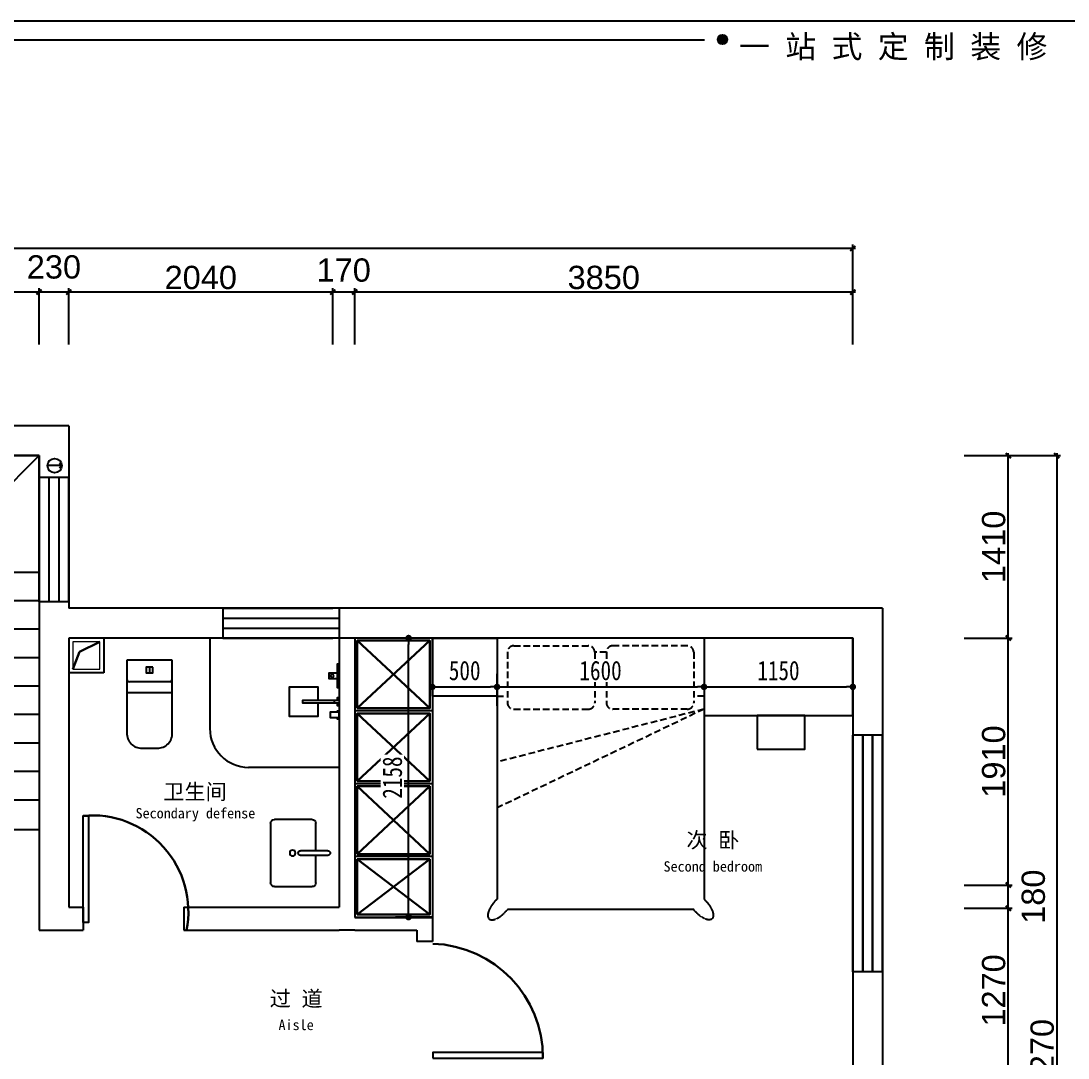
# Model space of a CAD drawing. Header units: millimetres. Extents: x 2919 to 27402, y 1359 to 40342.
# Drawn here: x 15131 to 23224, y 32323 to 40342 of the extents above; entities that cross this region are included whole.
import ezdxf

# ---------------------------------------------------------------- set-up
doc = ezdxf.new("R2010")
doc.units = ezdxf.units.MM
doc.linetypes.add('DASH', pattern=[0.35, 0.25, -0.1])
doc.linetypes.add('DASHED', pattern=[0.75, 0.5, -0.25])
for name, color, linetype in [('1', 1, 'Continuous'), ('Chen_活动家具', 51, 'Continuous'), ('DIM', 1, 'Continuous'), ('FF-FURN', 51, 'Continuous'), ('JIA', 3, 'Continuous'), ('W-文字', 30, 'Continuous')]:
    doc.layers.add(name, color=color, linetype=linetype)
doc.layers.add('jia -', color=147, linetype='Continuous', lineweight=5)
doc.layers.add('填充', color=250, linetype='Continuous', lineweight=30)
doc.styles.get("Standard").update_dxf_attribs({"font": 'arial.ttf'})
doc.styles.add('家具内标注', font='simhei.ttf', dxfattribs={"height": 140})
doc.styles.add('黑体', font='simhei.ttf', dxfattribs={"width": 0.8})
doc.dimstyles.new('小汪专用平面标注', dxfattribs={"dimtxt": 150, "dimasz": 50, "dimexe": 100, "dimexo": 0, "dimgap": 50, "dimtad": 1, "dimdec": 0, "dimtxsty": '黑体', "dimblk": 'DOT', "dimcen": 50, "dimdle": 100, "dimclrd": 44, "dimclre": 44, "dimclrt": 51, "dimadec": 0, "dimazin": 0, "dimtfac": 1, "dimtdec": 0, "dimtmove": 1, "dimatfit": 3, "dimldrblk": 'DOT', "dimfxl": 0, "dimlwd": -1, "dimarcsym": 0})
doc.dimstyles.new('爱', dxfattribs={"dimtxt": 180, "dimasz": 40, "dimexe": 30, "dimexo": 30, "dimgap": 20, "dimtad": 1, "dimdec": 0, "dimdsep": 46, "dimtxsty": 'Standard', "dimblk": 'ARCHTICK', "dimcen": 2.5, "dimdle": 20, "dimclrd": 3, "dimclre": 3, "dimclrt": 3, "dimadec": 0, "dimazin": 0, "dimtfac": 1, "dimtdec": 0, "dimtmove": 2, "dimatfit": 3, "dimldrblk": 'OPEN90', "dimfxl": 0, "dimarcsym": 0})

# ---------------------------------------------------------------- blocks, each defined once
blk = doc.blocks.new('4a78gf4t8h7y4u874i78478o478op[pp[[p[[')
at = {"layer": 'DIM'}
h = blk.add_hatch(color=152, dxfattribs=at)
edge = h.paths.add_edge_path()
edge.add_arc((302.51, -2.46), 0.608, 0, 360)
at = {"layer": 'DIM', "color": 152, "linetype": 'ByBlock'}
for p, q in [((0, 0), (420, 0)), ((17.39, -2.51), (300.11, -2.51))]:
    blk.add_line(p, q, dxfattribs=at)
at = {"layer": 'DIM', "color": 152}
blk.add_circle((302.51, -2.46), 0.608, dxfattribs=at)
at = {"layer": 'DIM', "color": 152, "lineweight": -3, "style": '黑体'}
blk.add_text('一 站 式 定 制 装 修', height=3, dxfattribs=at).set_placement((304.71, -4.9))
blk = doc.blocks.new('sghsh')
at = {"layer": 'W-文字', "color": 30, "attachment_point": 5, "style": '家具内标注'}
for s, insert, char_height in [('\\A1;卫生间', (99639, -1701.6), 120), ('\\A1;Secondary defense', (99642.1, -1872.8), 80), ('\\A1;次 卧', (103641.7, -2075.4), 120), ('\\A1;Living room', (93780.6, -2096.7), 80), ('\\A1;客 厅', (93780.9, -2294.9), 120), ('\\A1;Second bedroom', (103641.4, -2273.6), 80), ('\\A1;{\\H0.85714x;过 道} ', (100421.1, -3300.6), 140), ('\\A1;Aisle', (100420.7, -3498.8), 80), ('\\A1;杂物间', (97715, -4528.4), 120), ('\\A1;儿童房', (100587.3, -4528.4), 120), ('\\A1;厨房', (93587.8, -6238.6), 120), ('\\A1;Kitchen', (93587.4, -6425.4), 80)]:
    blk.add_mtext(s, dxfattribs=dict(at, insert=insert, char_height=char_height))
blk = doc.blocks.new('B GKJGD')
at = {"color": 255}
for p, q in [((1346702.8, -160396.9), (1346782.8, -160396.9)), ((1344792.8, -160836.9), (1344792.8, -160756.9))]:
    blk.add_line(p, q, dxfattribs=at)
at = {"layer": 'FF-FURN'}
for p, q in [((1347287.3, -159269.9), (1347287.3, -161294.2)), ((1346782.8, -159736.9), (1347682.8, -159736.9)), ((1346782.8, -160396.9), (1346782.8, -159736.9)), ((1346782.8, -159956.9), (1347682.8, -159956.9)), ((1346782.8, -160176.9), (1347682.8, -160176.9)), ((1346702.8, -160756.9), (1346702.8, -160396.9)), ((1346742.8, -160396.9), (1346742.8, -160793.6)), ((1346782.8, -160396.9), (1347682.8, -160396.9)), ((1346782.8, -160836.9), (1346782.8, -160396.9)), ((1346782.8, -160616.9), (1347682.8, -160616.9)), ((1346702.8, -160756.9), (1344792.8, -160756.9)), ((1346742.8, -160793.6), (1344792.8, -160793.6)), ((1346782.8, -160836.9), (1344792.8, -160836.9)), ((1344792.8, -160836.9), (1344792.8, -161736.9)), ((1345022.8, -160836.9), (1345022.8, -161736.9)), ((1345242.8, -160836.9), (1345242.8, -161736.9)), ((1345462.8, -160836.9), (1345462.8, -161736.9)), ((1345682.8, -160836.9), (1345682.8, -161736.9)), ((1345902.8, -160836.9), (1345902.8, -161736.9)), ((1346122.8, -160836.9), (1346122.8, -161736.9)), ((1346342.8, -160836.9), (1346342.8, -161736.9)), ((1346562.8, -160836.9), (1346562.8, -161736.9)), ((1346782.8, -160836.9), (1346782.8, -161736.9)), ((1346782.8, -160836.9), (1347682.8, -160836.9)), ((1346782.8, -160836.9), (1347682.8, -161736.9)), ((1347682.8, -160836.9), (1347682.8, -161736.9)), ((1345807.3, -161294.2), (1345884.4, -161165.9)), ((1347287.3, -161294.2), (1345807.3, -161294.2)), ((1345807.3, -161294.2), (1345884.4, -161422.4)), ((1346782.8, -161736.9), (1347682.8, -161736.9))]:
    blk.add_line(p, q, dxfattribs=at)
for p in [(1346782.8, -160396.9), (1346782.8, -160616.9)]:
    blk.add_point(p, dxfattribs=at)
at = {"layer": 'W-文字', "color": 30, "insert": (1347278.4, -159092.7), "char_height": 120, "attachment_point": 5, "rotation": 270, "style": '家具内标注'}
blk.add_mtext('\\A1;上', dxfattribs=at)
blk = doc.blocks.new('YLD.Studio-01-78')
at = {"layer": 'Chen_活动家具'}
blk.add_line((37.9, -12.3), (37.9, 12.3), dxfattribs=at)
for points in [[(13.4, 82.5), (13.4, 70.5), (0, 70.5), (0, 134.4), (13.4, 134.4), (13.4, 122.4)], [(163.9, 12.3), (163.9, 115), (383.9, 115), (383.9, -115), (163.9, -115), (163.9, -12.3)], [(13.4, -12.3), (13.4, -32), (0, -32), (0, 32), (13.4, 32), (13.4, 12.3)]]:
    blk.add_lwpolyline(points, dxfattribs=at)
for points in [[(0, 82.5), (68.8, 82.5), (68.8, 122.4), (0, 122.4)], [(0, 12.3), (281.8, 12.3), (281.8, -12.3), (0, -12.3)], [(0, -107.3), (13.6, -107.3), (13.6, -291.4), (0, -291.4)], [(13.6, -177.1), (77.3, -177.1), (77.3, -221.6), (13.6, -221.6)]]:
    blk.add_lwpolyline(points, close=True, dxfattribs=at)
blk.add_circle((54.6, -199.4), 12.1, dxfattribs=at)
blk = doc.blocks.new('fwer0w3w.w.')
at = {"color": 51, "linetype": 'ByBlock'}
for p, q in [((7147898.4, 1410043.7), (7148188.4, 1410043.7)), ((7147868.4, 1409553.7), (7147868.4, 1410013.7)), ((7148218.4, 1410013.7), (7148218.4, 1409801.7)), ((7148311.4, 1409801.7, 0), (7148100.3, 1409801.7, 0)), ((7148311.4, 1409765.7, 0), (7148100.3, 1409765.7, 0)), ((7148218.4, 1409765.7), (7148218.4, 1409553.7)), ((7148188.4, 1409523.7), (7147898.4, 1409523.7))]:
    blk.add_line(p, q, dxfattribs=at)
at = {"color": 55, "linetype": 'ByBlock'}
blk.add_circle((7148038.4, 1409783.7, 0), 22.5, dxfattribs=at)
at = {"color": 51, "linetype": 'ByBlock'}
for centre, radius, start, end in [((7147898.4, 1410013.7), 30, 90, 180), ((7148188.4, 1410013.7), 30, 0, 90), ((7148100.3, 1409783.7, 0), 18, 90, 270), ((7148311.4, 1409783.7, 0), 18, 270, 90), ((7147898.4, 1409553.7), 30, 180, 270), ((7148188.4, 1409553.7), 30, 270, 0)]:
    blk.add_arc(centre, radius, start, end, dxfattribs=at)
blk = doc.blocks.new('YLD.Studio-03-125')
at = {"layer": 'Chen_活动家具'}
for p, q in [((-175, 0), (-175, -561.7)), ((175, 0), (-175, 0)), ((175, -561.7), (175, 0)), ((155.6, -168), (-155.6, -168)), ((-175, -250.6), (175, -250.6)), ((-58.8, -680), (58.8, -680))]:
    blk.add_line(p, q, dxfattribs=at)
at = {"layer": 'Chen_活动家具', "color": 251}
blk.add_line((0, -55.1), (0, -97.9), dxfattribs=at)
blk.add_lwpolyline([(25.8, -55.1), (-25.8, -55.1), (-25.8, -97.9), (25.8, -97.9)], close=True, dxfattribs=at)
at = {"layer": 'Chen_活动家具'}
for centre, radius, start, end in [((-153.8, -146.8), 21.3, 186.3206, 265.14455), ((153.8, -146.8), 21.3, 274.85545, 353.6794), ((-63.6, -568.5), 111.6, 176.50554, 272.47832), ((63.6, -568.5), 111.6, 267.52168, 3.49446)]:
    blk.add_arc(centre, radius, start, end, dxfattribs=at)
blk = doc.blocks.new('DGHDFHJ')
at = {"color": 51, "linetype": 'ByBlock'}
for p, q in [((1447104.4, -58650.9), (1445504.4, -58650.9)), ((1445504.4, -58650.9), (1445504.4, -60670)), ((1447104.4, -58650.9), (1447104.4, -60670)), ((1447024.5, -60750.9), (1445584.2, -60750.9))]:
    blk.add_line(p, q, dxfattribs=at)
at = {"color": 55, "linetype": 'DASHED', "ltscale": 100}
for p, q in [((1445634.4, -58710.9), (1446209.4, -58710.9)), ((1446974.4, -58710.9), (1446399.4, -58710.9)), ((1445584.4, -58760.9), (1445584.4, -59150.9)), ((1446259.4, -58760.9), (1446259.4, -59150.9)), ((1446349.4, -58760.9), (1446259.4, -58760.9)), ((1446349.4, -58760.9), (1446349.4, -59150.9)), ((1447024.4, -58760.9), (1447024.4, -59150.9)), ((1445504.4, -59100.9), (1445584.4, -59100.9)), ((1447104.4, -59100.9), (1447024.4, -59100.9)), ((1447104.4, -59200.9), (1445504.4, -59609.4)), ((1447104.4, -59200.9), (1445504.4, -59964.5)), ((1445634.4, -59200.9), (1446209.4, -59200.9)), ((1446974.4, -59200.9), (1446399.4, -59200.9))]:
    blk.add_line(p, q, dxfattribs=at)
for centre, start, end in [((1445634.4, -58760.9), 90, 180), ((1446209.4, -58760.9), 0, 90), ((1446399.4, -58760.9), 90, 180), ((1446974.4, -58760.9), 0, 90), ((1445634.4, -59150.9), 180, 270), ((1446209.4, -59150.9), 270, 0), ((1446399.4, -59150.9), 180, 270), ((1446974.4, -59150.9), 270, 0)]:
    blk.add_arc(centre, 50, start, end, dxfattribs=at)
at = {"color": 51, "linetype": 'ByBlock'}
blk.add_ellipse((1445529.7, -60726.3), major_axis=(-86.6, -96.3), ratio=0.444659, start_param=4.518793, end_param=7.994685, dxfattribs=at)
at = {"color": 51, "linetype": 'ByBlock', "extrusion": (0, 0, -1)}
blk.add_ellipse((1447079, -60726.3), major_axis=(86.6, -96.3), ratio=0.444659, start_param=4.518793, end_param=7.994685, dxfattribs=at)
blk = doc.blocks.new('sghdj')
at = {"color": 255}
for p in [(102283.3, -1080.8), (102283.3, -1644.1), (102283.3, -2207.5)]:
    blk.add_point(p, dxfattribs=at)
at = {"layer": 'Chen_活动家具'}
for points in [[(99583.3, -2717.4), (99583.3, -1891.8), (99625.3, -1891.8), (99625.3, -2717.4)], [(102287.4, -3765.2), (103137.4, -3765.2), (103137.4, -3723.2), (102287.4, -3723.2)]]:
    blk.add_lwpolyline(points, close=True, dxfattribs=at)
at = {"layer": 'FF-FURN'}
for p, q in [((100563.3, -517.4), (100563.3, -1217.4)), ((102283.3, -517.4), (102283.3, -2675.8)), ((102283.3, -1080.8), (101683.3, -1080.8)), ((101563.3, -1517.4), (100863.3, -1517.4)), ((102283.3, -1644.1), (101683.3, -1644.1)), ((102283.3, -2207.5), (101683.3, -2207.5)), ((101683.3, -2675.8), (102283.3, -2675.8))]:
    blk.add_line(p, q, dxfattribs=at)
for points in [[(102283.3, -517.4), (102783.3, -517.4), (102783.3, -967.4), (102283.3, -967.4)], [(104383.3, -1117.4), (105533.3, -1117.4), (105533.3, -517.4), (104383.3, -517.4)], [(104795.2, -1377), (105162.1, -1377), (105162.1, -1117.4), (104795.2, -1117.4)]]:
    blk.add_lwpolyline(points, close=True, dxfattribs=at)
blk.add_arc((100863.3, -1217.4), 300, 180, 270, dxfattribs=at)
at = {"layer": '填充', "ltscale": 100}
for p, q in [((102263.3, -537.4), (101703.3, -1060.8)), ((101703.3, -537.4), (102263.3, -1060.8)), ((102263.3, -1100.8), (101703.3, -1624.1)), ((101703.3, -1100.8), (102263.3, -1624.1)), ((102263.3, -1664.1), (101703.3, -2187.5)), ((101703.3, -1664.1), (102263.3, -2187.5)), ((102263.3, -2227.5), (101703.3, -2655.8)), ((101703.3, -2227.5), (102263.3, -2655.8))]:
    blk.add_line(p, q, dxfattribs=at)
for points in [[(101703.3, -1060.8), (102263.3, -1060.8), (102263.3, -537.4), (101703.3, -537.4)], [(101703.3, -1624.1), (102263.3, -1624.1), (102263.3, -1100.8), (101703.3, -1100.8)], [(101703.3, -2187.5), (102263.3, -2187.5), (102263.3, -1664.1), (101703.3, -1664.1)], [(101703.3, -2655.8), (102263.3, -2655.8), (102263.3, -2227.5), (101703.3, -2227.5)]]:
    blk.add_lwpolyline(points, close=True, dxfattribs=at)
for centre, radius, start, end in [((99653.9, -2632.1), 743.7, 348.7358, 95.4469), ((102258.3, -3759.7), 879.1, 359.64461, 88.10606)]:
    blk.add_arc(centre, radius, start, end, dxfattribs=at)
at = {"color": 1, "rotation": 90}
blk.add_blockref('B GKJGD', (-62493.5, -1346790.2), dxfattribs=at)
at = {"color": 1, "linetype": 'DASH'}
blk.add_blockref('DGHDFHJ', (-1342721, 58133.5), dxfattribs=at)
at = {"color": 160, "xscale": -1, "rotation": 180}
blk.add_blockref('fwer0w3w.w.', (-7046835.1, 1407603.9, 0), dxfattribs=at)
at = {"layer": 'Chen_活动家具'}
blk.add_blockref('YLD.Studio-03-125', (100097.5, -688.3), dxfattribs=at)
at = {"layer": 'Chen_活动家具', "color": 31, "rotation": 180}
blk.add_blockref('YLD.Studio-01-78', (101563.3, -1009.4), dxfattribs=at)
blk = doc.blocks.new('_ArchTick')
at = {"color": 0, "linetype": 'ByBlock', "const_width": 0.4}
blk.add_lwpolyline([(-0.5, -0.5), (0.5, 0.5)], dxfattribs=at)
blk = doc.blocks.new('*D85')
at = {"color": 3, "lineweight": -2, "ltscale": 100, "transparency": 16777216}
for p, q in [((106393.3, -19302.6), (106764.6, -19302.6)), ((106734.6, -20592.6), (106734.6, -19282.6)), ((106393.3, -20572.6), (106764.6, -20572.6))]:
    blk.add_line(p, q, dxfattribs=at)
at = {"layer": 'Defpoints', "color": 0, "ltscale": 100, "transparency": 16777216}
for p in [(106363.3, -19302.6), (106734.6, -19302.6), (106363.3, -20572.6)]:
    blk.add_point(p, dxfattribs=at)
at = {"color": 3, "lineweight": -2, "ltscale": 100, "transparency": 16777216, "xscale": 40, "yscale": 40, "zscale": 40}
for p, rotation in [((106734.6, -19302.6), 90), ((106734.6, -20572.6), 270)]:
    blk.add_blockref('_ArchTick', p, dxfattribs=dict(at, rotation=rotation))
at = {"color": 3, "ltscale": 100, "transparency": 16777216, "insert": (106622.7, -19937.6), "char_height": 180, "attachment_point": 5, "rotation": 90}
blk.add_mtext('1270', dxfattribs=at)
blk = doc.blocks.new('_Open90')
at = {"color": 0, "linetype": 'ByBlock', "lineweight": -2}
for p, q in [((0, 0), (-1, 0)), ((-0.5, 0.5), (0, 0)), ((0, 0), (-0.5, -0.5))]:
    blk.add_line(p, q, dxfattribs=at)
blk = doc.blocks.new('*D86')
at = {"color": 3, "lineweight": -2, "ltscale": 100, "transparency": 16777216}
for p, q in [((106393.3, -19122.6), (106764.6, -19122.6)), ((106734.6, -19322.6), (106734.6, -19102.6)), ((106393.3, -19302.6), (106764.6, -19302.6))]:
    blk.add_line(p, q, dxfattribs=at)
at = {"layer": 'Defpoints', "color": 0, "ltscale": 100, "transparency": 16777216}
for p in [(106363.3, -19122.6), (106734.6, -19122.6), (106363.3, -19302.6)]:
    blk.add_point(p, dxfattribs=at)
at = {"color": 3, "lineweight": -2, "ltscale": 100, "transparency": 16777216, "xscale": 40, "yscale": 40, "zscale": 40}
for p, rotation in [((106734.6, -19122.6), 90), ((106734.6, -19302.6), 270)]:
    blk.add_blockref('_ArchTick', p, dxfattribs=dict(at, rotation=rotation))
at = {"color": 3, "ltscale": 100, "transparency": 16777216, "insert": (106929.1, -19212.6), "char_height": 180, "attachment_point": 5, "rotation": 90}
blk.add_mtext('180', dxfattribs=at)
blk = doc.blocks.new('*D87')
at = {"color": 3, "lineweight": -2, "ltscale": 100, "transparency": 16777216}
for p, q in [((106393.3, -17212.6), (106764.6, -17212.6)), ((106734.6, -19142.6), (106734.6, -17192.6)), ((106393.3, -19122.6), (106764.6, -19122.6))]:
    blk.add_line(p, q, dxfattribs=at)
at = {"layer": 'Defpoints', "color": 0, "ltscale": 100, "transparency": 16777216}
for p in [(106363.3, -17212.6), (106734.6, -17212.6), (106363.3, -19122.6)]:
    blk.add_point(p, dxfattribs=at)
at = {"color": 3, "lineweight": -2, "ltscale": 100, "transparency": 16777216, "xscale": 40, "yscale": 40, "zscale": 40}
for p, rotation in [((106734.6, -17212.6), 90), ((106734.6, -19122.6), 270)]:
    blk.add_blockref('_ArchTick', p, dxfattribs=dict(at, rotation=rotation))
at = {"color": 3, "ltscale": 100, "transparency": 16777216, "insert": (106622.7, -18167.6), "char_height": 180, "attachment_point": 5, "rotation": 90}
blk.add_mtext('1910', dxfattribs=at)
blk = doc.blocks.new('*D88')
at = {"color": 3, "lineweight": -2, "ltscale": 100, "transparency": 16777216}
for p, q in [((106393.3, -15802.6), (106764.6, -15802.6)), ((106734.6, -17232.6), (106734.6, -15782.6)), ((106393.3, -17212.6), (106764.6, -17212.6))]:
    blk.add_line(p, q, dxfattribs=at)
at = {"layer": 'Defpoints', "color": 0, "ltscale": 100, "transparency": 16777216}
for p in [(106363.3, -15802.6), (106734.6, -15802.6), (106363.3, -17212.6)]:
    blk.add_point(p, dxfattribs=at)
at = {"color": 3, "lineweight": -2, "ltscale": 100, "transparency": 16777216, "xscale": 40, "yscale": 40, "zscale": 40}
for p, rotation in [((106734.6, -15802.6), 90), ((106734.6, -17212.6), 270)]:
    blk.add_blockref('_ArchTick', p, dxfattribs=dict(at, rotation=rotation))
at = {"color": 3, "ltscale": 100, "transparency": 16777216, "insert": (106622.7, -16507.6), "char_height": 180, "attachment_point": 5, "rotation": 90}
blk.add_mtext('1410', dxfattribs=at)
blk = doc.blocks.new('*D89')
at = {"color": 3, "lineweight": -2, "ltscale": 100, "transparency": 16777216}
for p, q in [((106393.3, -15802.6), (107139.6, -15802.6)), ((107109.6, -15782.6), (107109.6, -25092.6)), ((106393.3, -25072.6), (107139.6, -25072.6))]:
    blk.add_line(p, q, dxfattribs=at)
at = {"layer": 'Defpoints', "color": 0, "ltscale": 100, "transparency": 16777216}
for p in [(106363.3, -15802.6), (106363.3, -25072.6), (107109.6, -25072.6)]:
    blk.add_point(p, dxfattribs=at)
at = {"color": 3, "lineweight": -2, "ltscale": 100, "transparency": 16777216, "xscale": 40, "yscale": 40, "zscale": 40}
for p, rotation in [((107109.6, -15802.6), 90), ((107109.6, -25072.6), 270)]:
    blk.add_blockref('_ArchTick', p, dxfattribs=dict(at, rotation=rotation))
at = {"color": 3, "ltscale": 100, "transparency": 16777216, "insert": (106997.7, -20437.6), "char_height": 180, "attachment_point": 5, "rotation": 90}
blk.add_mtext('9270', dxfattribs=at)
blk = doc.blocks.new('*D90')
at = {"color": 3, "lineweight": -2, "ltscale": 100, "transparency": 16777216}
for p, q in [((105553.3, -14537.8), (101663.3, -14537.8)), ((101683.3, -14942.6), (101683.3, -14507.8)), ((105533.3, -14942.6), (105533.3, -14507.8))]:
    blk.add_line(p, q, dxfattribs=at)
at = {"layer": 'Defpoints', "color": 0, "ltscale": 100, "transparency": 16777216}
for p in [(101683.3, -14537.8), (101683.3, -14972.6), (105533.3, -14972.6)]:
    blk.add_point(p, dxfattribs=at)
at = {"color": 3, "lineweight": -2, "ltscale": 100, "transparency": 16777216, "xscale": 40, "yscale": 40, "zscale": 40, "rotation": 180}
blk.add_blockref('_ArchTick', (101683.3, -14537.8), dxfattribs=at)
at = {"color": 3, "lineweight": -2, "ltscale": 100, "transparency": 16777216, "xscale": 40, "yscale": 40, "zscale": 40}
blk.add_blockref('_ArchTick', (105533.3, -14537.8), dxfattribs=at)
at = {"color": 3, "ltscale": 100, "transparency": 16777216, "insert": (103608.3, -14425.8), "char_height": 180, "attachment_point": 5}
blk.add_mtext('3850', dxfattribs=at)
blk = doc.blocks.new('*D91')
at = {"color": 3, "lineweight": -2, "ltscale": 100, "transparency": 16777216}
for p, q in [((101703.3, -14537.8), (101493.3, -14537.8)), ((101513.3, -14942.6), (101513.3, -14507.8)), ((101683.3, -14942.6), (101683.3, -14507.8))]:
    blk.add_line(p, q, dxfattribs=at)
at = {"layer": 'Defpoints', "color": 0, "ltscale": 100, "transparency": 16777216}
for p in [(101513.3, -14537.8), (101513.3, -14972.6), (101683.3, -14972.6)]:
    blk.add_point(p, dxfattribs=at)
at = {"color": 3, "lineweight": -2, "ltscale": 100, "transparency": 16777216, "xscale": 40, "yscale": 40, "zscale": 40, "rotation": 180}
blk.add_blockref('_ArchTick', (101513.3, -14537.8), dxfattribs=at)
at = {"color": 3, "lineweight": -2, "ltscale": 100, "transparency": 16777216, "xscale": 40, "yscale": 40, "zscale": 40}
blk.add_blockref('_ArchTick', (101683.3, -14537.8), dxfattribs=at)
at = {"color": 3, "ltscale": 100, "transparency": 16777216, "insert": (101598.3, -14368.7), "char_height": 180, "attachment_point": 5}
blk.add_mtext('170', dxfattribs=at)
blk = doc.blocks.new('*D92')
at = {"color": 3, "lineweight": -2, "ltscale": 100, "transparency": 16777216}
for p, q in [((101533.3, -14537.8), (99453.3, -14537.8)), ((99473.3, -14942.6), (99473.3, -14507.8)), ((101513.3, -14942.6), (101513.3, -14507.8))]:
    blk.add_line(p, q, dxfattribs=at)
at = {"layer": 'Defpoints', "color": 0, "ltscale": 100, "transparency": 16777216}
for p in [(99473.3, -14537.8), (99473.3, -14972.6), (101513.3, -14972.6)]:
    blk.add_point(p, dxfattribs=at)
at = {"color": 3, "lineweight": -2, "ltscale": 100, "transparency": 16777216, "xscale": 40, "yscale": 40, "zscale": 40, "rotation": 180}
blk.add_blockref('_ArchTick', (99473.3, -14537.8), dxfattribs=at)
at = {"color": 3, "lineweight": -2, "ltscale": 100, "transparency": 16777216, "xscale": 40, "yscale": 40, "zscale": 40}
blk.add_blockref('_ArchTick', (101513.3, -14537.8), dxfattribs=at)
at = {"color": 3, "ltscale": 100, "transparency": 16777216, "insert": (100493.3, -14425.9), "char_height": 180, "attachment_point": 5}
blk.add_mtext('2040', dxfattribs=at)
blk = doc.blocks.new('*D93')
at = {"color": 3, "lineweight": -2, "ltscale": 100, "transparency": 16777216}
for p, q in [((99493.3, -14537.8), (99223.3, -14537.8)), ((99243.3, -14942.6), (99243.3, -14507.8)), ((99473.3, -14942.6), (99473.3, -14507.8))]:
    blk.add_line(p, q, dxfattribs=at)
at = {"layer": 'Defpoints', "color": 0, "ltscale": 100, "transparency": 16777216}
for p in [(99243.3, -14537.8), (99243.3, -14972.6), (99473.3, -14972.6)]:
    blk.add_point(p, dxfattribs=at)
at = {"color": 3, "lineweight": -2, "ltscale": 100, "transparency": 16777216, "xscale": 40, "yscale": 40, "zscale": 40, "rotation": 180}
blk.add_blockref('_ArchTick', (99243.3, -14537.8), dxfattribs=at)
at = {"color": 3, "lineweight": -2, "ltscale": 100, "transparency": 16777216, "xscale": 40, "yscale": 40, "zscale": 40}
blk.add_blockref('_ArchTick', (99473.3, -14537.8), dxfattribs=at)
at = {"color": 3, "ltscale": 100, "transparency": 16777216, "insert": (99358.3, -14344.5), "char_height": 180, "attachment_point": 5}
blk.add_mtext('230', dxfattribs=at)
blk = doc.blocks.new('*D94')
at = {"color": 3, "lineweight": -2, "ltscale": 100, "transparency": 16777216}
for p, q in [((99263.3, -14537.8), (91263.3, -14537.8)), ((91283.3, -14942.6), (91283.3, -14507.8)), ((99243.3, -14942.6), (99243.3, -14507.8))]:
    blk.add_line(p, q, dxfattribs=at)
at = {"layer": 'Defpoints', "color": 0, "ltscale": 100, "transparency": 16777216}
for p in [(91283.3, -14537.8), (91283.3, -14972.6), (99243.3, -14972.6)]:
    blk.add_point(p, dxfattribs=at)
at = {"color": 3, "lineweight": -2, "ltscale": 100, "transparency": 16777216, "xscale": 40, "yscale": 40, "zscale": 40, "rotation": 180}
blk.add_blockref('_ArchTick', (91283.3, -14537.8), dxfattribs=at)
at = {"color": 3, "lineweight": -2, "ltscale": 100, "transparency": 16777216, "xscale": 40, "yscale": 40, "zscale": 40}
blk.add_blockref('_ArchTick', (99243.3, -14537.8), dxfattribs=at)
at = {"color": 3, "ltscale": 100, "transparency": 16777216, "insert": (95263.3, -14425.9), "char_height": 180, "attachment_point": 5}
blk.add_mtext('7960', dxfattribs=at)
blk = doc.blocks.new('*D95')
at = {"color": 3, "lineweight": -2, "ltscale": 100, "transparency": 16777216}
for p, q in [((105553.3, -14199.6), (91263.3, -14199.6)), ((91283.3, -14942.6), (91283.3, -14169.6)), ((105533.3, -14942.6), (105533.3, -14169.6))]:
    blk.add_line(p, q, dxfattribs=at)
at = {"layer": 'Defpoints', "color": 0, "ltscale": 100, "transparency": 16777216}
for p in [(91283.3, -14199.6), (91283.3, -14972.6), (105533.3, -14972.6)]:
    blk.add_point(p, dxfattribs=at)
at = {"color": 3, "lineweight": -2, "ltscale": 100, "transparency": 16777216, "xscale": 40, "yscale": 40, "zscale": 40, "rotation": 180}
blk.add_blockref('_ArchTick', (91283.3, -14199.6), dxfattribs=at)
at = {"color": 3, "lineweight": -2, "ltscale": 100, "transparency": 16777216, "xscale": 40, "yscale": 40, "zscale": 40}
blk.add_blockref('_ArchTick', (105533.3, -14199.6), dxfattribs=at)
at = {"color": 3, "ltscale": 100, "transparency": 16777216, "insert": (98408.3, -14087.7), "char_height": 180, "attachment_point": 5}
blk.add_mtext('14250', dxfattribs=at)
blk = doc.blocks.new('_Dot')
at = {"color": 0, "linetype": 'ByBlock', "lineweight": -2}
blk.add_line((-0.5, 0), (-1, 0), dxfattribs=at)
at = {"color": 0, "linetype": 'ByBlock', "const_width": 0.5}
blk.add_lwpolyline([(-0.25, 0, 1), (0.25, 0, 1)], format="xyb", close=True, dxfattribs=at)
blk = doc.blocks.new('*D123')
at = {"color": 44, "lineweight": -2, "transparency": 16777216}
for p, q in [((18310.8, 35570.4), (18027.1, 35570.4)), ((18310.8, 33411.9), (18027.1, 33411.9))]:
    blk.add_line(p, q, dxfattribs=at)
at = {"color": 44, "transparency": 16777216}
blk.add_line((18127.1, 33461.9), (18127.1, 35520.4), dxfattribs=at)
at = {"layer": 'Defpoints', "color": 0, "transparency": 16777216}
for p in [(18127.1, 35570.4), (18310.8, 35570.4), (18310.8, 33411.9)]:
    blk.add_point(p, dxfattribs=at)
at = {"color": 44, "transparency": 16777216, "xscale": 50, "yscale": 50, "zscale": 50}
for p, rotation in [((18127.1, 35570.4), 90), ((18127.1, 33411.9), 270)]:
    blk.add_blockref('_Dot', p, dxfattribs=dict(at, rotation=rotation))
at = {"color": 51, "transparency": 16777216, "insert": (18002.1, 34491.2), "char_height": 150, "attachment_point": 5, "rotation": 90, "style": '黑体', "bg_fill": 3, "box_fill_scale": 1.1, "bg_fill_color": 256, "bg_fill_true_color": 13158600, "bg_fill_transparency": 0}
blk.add_mtext('2158', dxfattribs=at)
blk = doc.blocks.new('*D134')
at = {"color": 44, "lineweight": -2, "transparency": 16777216}
for p, q in [((18310.8, 35120.4), (18310.8, 35292.3)), ((18810.8, 35044.9), (18810.8, 35292.3))]:
    blk.add_line(p, q, dxfattribs=at)
at = {"color": 44, "transparency": 16777216}
blk.add_line((18360.8, 35192.3), (18760.8, 35192.3), dxfattribs=at)
at = {"layer": 'Defpoints', "color": 0, "transparency": 16777216}
for p in [(18810.8, 35192.3), (18310.8, 35120.4), (18810.8, 35044.9)]:
    blk.add_point(p, dxfattribs=at)
at = {"color": 44, "transparency": 16777216, "xscale": 50, "yscale": 50, "zscale": 50, "rotation": 180}
blk.add_blockref('_Dot', (18310.8, 35192.3), dxfattribs=at)
at = {"color": 44, "transparency": 16777216, "xscale": 50, "yscale": 50, "zscale": 50}
blk.add_blockref('_Dot', (18810.8, 35192.3), dxfattribs=at)
at = {"color": 51, "transparency": 16777216, "insert": (18560.8, 35318.1), "char_height": 150, "attachment_point": 5, "style": '黑体', "bg_fill": 3, "box_fill_scale": 1.1, "bg_fill_color": 256, "bg_fill_true_color": 13158600, "bg_fill_transparency": 0}
blk.add_mtext('500', dxfattribs=at)
blk = doc.blocks.new('*D135')
at = {"color": 44, "lineweight": -2, "transparency": 16777216}
for p, q in [((20410.8, 35407.9), (20410.8, 35092.3)), ((18810.8, 35044.9), (18810.8, 35292.3))]:
    blk.add_line(p, q, dxfattribs=at)
at = {"color": 44, "transparency": 16777216}
blk.add_line((18860.8, 35192.3), (20360.8, 35192.3), dxfattribs=at)
at = {"layer": 'Defpoints', "color": 0, "transparency": 16777216}
for p in [(20410.8, 35407.9), (20410.8, 35192.3), (18810.8, 35044.9)]:
    blk.add_point(p, dxfattribs=at)
at = {"color": 44, "transparency": 16777216, "xscale": 50, "yscale": 50, "zscale": 50, "rotation": 180}
blk.add_blockref('_Dot', (18810.8, 35192.3), dxfattribs=at)
at = {"color": 44, "transparency": 16777216, "xscale": 50, "yscale": 50, "zscale": 50}
blk.add_blockref('_Dot', (20410.8, 35192.3), dxfattribs=at)
at = {"color": 51, "transparency": 16777216, "insert": (19610.8, 35318.1), "char_height": 150, "attachment_point": 5, "style": '黑体', "bg_fill": 3, "box_fill_scale": 1.1, "bg_fill_color": 256, "bg_fill_true_color": 13158600, "bg_fill_transparency": 0}
blk.add_mtext('1600', dxfattribs=at)
blk = doc.blocks.new('*D136')
at = {"color": 44, "lineweight": -2, "transparency": 16777216}
for p, q in [((20410.8, 35407.9), (20410.8, 35092.3)), ((21560.8, 35335.1), (21560.8, 35092.3))]:
    blk.add_line(p, q, dxfattribs=at)
at = {"color": 44, "transparency": 16777216}
blk.add_line((20460.8, 35192.3), (21510.8, 35192.3), dxfattribs=at)
at = {"layer": 'Defpoints', "color": 0, "transparency": 16777216}
for p in [(20410.8, 35407.9), (21560.8, 35335.1), (21560.8, 35192.3)]:
    blk.add_point(p, dxfattribs=at)
at = {"color": 44, "transparency": 16777216, "xscale": 50, "yscale": 50, "zscale": 50, "rotation": 180}
blk.add_blockref('_Dot', (20410.8, 35192.3), dxfattribs=at)
at = {"color": 44, "transparency": 16777216, "xscale": 50, "yscale": 50, "zscale": 50}
blk.add_blockref('_Dot', (21560.8, 35192.3), dxfattribs=at)
at = {"color": 51, "transparency": 16777216, "insert": (20985.8, 35318.1), "char_height": 150, "attachment_point": 5, "style": '黑体', "bg_fill": 3, "box_fill_scale": 1.1, "bg_fill_color": 256, "bg_fill_true_color": 13158600, "bg_fill_transparency": 0}
blk.add_mtext('1150', dxfattribs=at)
blk = doc.blocks.new('sthdyj')
at = {"ltscale": 100}
for p, q in [((99473.3, -15572.6), (95703.3, -15572.6)), ((99473.3, -15572.6), (99473.3, -15972.6)), ((99243.3, -15802.6), (95933.3, -15802.6)), ((99243.3, -15802.6), (99243.3, -15972.6)), ((99473.3, -15972.6), (99243.3, -15972.6)), ((99243.3, -16932.6), (99243.3, -19472.6)), ((99473.3, -16932.6), (99243.3, -16932.6)), ((99473.3, -16932.6), (99473.3, -16982.6)), ((100663.3, -16982.6), (99473.3, -16982.6)), ((100663.3, -16982.6), (100663.3, -17212.6)), ((105763.3, -16982.6), (101513.3, -16982.6)), ((101563.3, -16982.6), (101563.3, -19292.6)), ((105763.3, -16982.6), (105763.3, -17962.6)), ((100663.3, -17212.6), (99473.3, -17212.6)), ((99473.3, -17212.6), (99473.3, -19292.6)), ((105533.3, -17212.6), (101513.3, -17212.6)), ((101563.3, -17212.6), (101563.3, -19292.6)), ((101683.3, -17212.6), (101683.3, -19372.6)), ((105533.3, -17212.6), (105533.3, -17962.6)), ((105763.3, -17962.6), (105533.3, -17962.6)), ((99473.3, -19292.6), (99583.3, -19292.6)), ((99583.3, -19292.6), (99583.3, -19472.6)), ((100363.3, -19292.6), (101563.3, -19292.6)), ((100363.3, -19292.6), (100363.3, -19472.6)), ((100363.3, -19292.6), (100363.3, -19472.6)), ((100363.3, -19352.6), (100363.3, -19472.6)), ((101683.3, -19372.6), (102283.3, -19372.6)), ((102283.3, -19372.6), (102283.3, -19560.4)), ((99243.3, -19472.6), (99583.3, -19472.6)), ((100363.3, -19472.6), (101563.3, -19472.6)), ((101683.3, -19472.6), (101563.3, -19472.6)), ((101683.3, -19472.6), (102163.3, -19472.6)), ((102163.3, -19472.6), (102163.3, -19560.4)), ((102283.3, -19560.4), (102163.3, -19560.4)), ((105533.3, -19792.6), (105533.3, -20572.6)), ((105763.3, -19792.6), (105533.3, -19792.6)), ((105763.3, -19792.6), (105763.3, -20802.6))]:
    blk.add_line(p, q, dxfattribs=at)
at = {"color": 5, "ltscale": 100}
blk.add_circle((99364, -15880), 55, dxfattribs=at)
at = {"layer": '1', "ltscale": 100}
for p, q in [((99320, -15972.6), (99320, -16932.6)), ((99396.6, -15972.6), (99396.6, -16932.6)), ((100663.3, -17059.3), (101563.3, -17059.3)), ((100663.3, -17136), (101563.3, -17136))]:
    blk.add_line(p, q, dxfattribs=at)
at = {"layer": 'JIA', "ltscale": 100}
for p, q in [((99743.3, -17212.6), (99743.3, -17482.6)), ((99743.3, -17482.6), (99473.3, -17482.6))]:
    blk.add_line(p, q, dxfattribs=at)
at = {"layer": 'jia -', "ltscale": 100}
blk.add_lwpolyline([(99713.3, -17242.6), (99503.3, -17242.6), (99503.3, -17452.6), (99713.3, -17452.6)], close=True, dxfattribs=at)
at = {"layer": '填充', "ltscale": 100}
for p, q in [((99243.3, -15972.6), (99243.3, -16932.6)), ((99473.3, -15972.6), (99473.3, -16932.6)), ((100663.3, -16982.6), (101513.3, -16982.6)), ((100663.3, -17212.6), (101513.3, -17212.6)), ((105533.3, -17962.6), (105533.3, -19792.6)), ((105610, -17962.6), (105610, -19792.6)), ((105686.6, -17962.6), (105686.6, -19792.6)), ((105763.3, -17962.6), (105763.3, -19792.6))]:
    blk.add_line(p, q, dxfattribs=at)
blk.add_lwpolyline([(99713.3, -17242.6), (99556.7, -17320.3), (99503.3, -17452.6)], dxfattribs=at)
at = {"color": 3, "ltscale": 100}
for base, p1, p2, angle, picture, middle in [((91283.3, -14199.6), (105533.3, -14972.6), (91283.3, -14972.6), 180, '*D95', (98408.3, -14087.7)), ((91283.3, -14537.8), (99243.3, -14972.6), (91283.3, -14972.6), 180, '*D94', (95263.3, -14425.9)), ((99473.3, -14537.8), (101513.3, -14972.6), (99473.3, -14972.6), 180, '*D92', (100493.3, -14425.9)), ((101683.3, -14537.8), (105533.3, -14972.6), (101683.3, -14972.6), 180, '*D90', (103608.3, -14425.8)), ((106734.6, -15802.6), (106363.3, -17212.6), (106363.3, -15802.6), 270, '*D88', (106622.7, -16507.6)), ((107109.6, -25072.6), (106363.3, -15802.6), (106363.3, -25072.6), 90, '*D89', (106997.7, -20437.6)), ((106734.6, -17212.6), (106363.3, -19122.6), (106363.3, -17212.6), 270, '*D87', (106622.7, -18167.6)), ((106734.6, -19302.6), (106363.3, -20572.6), (106363.3, -19302.6), 270, '*D85', (106622.7, -19937.6))]:
    dim = blk.add_linear_dim(base=base, p1=p1, p2=p2, angle=angle, dimstyle='爱', dxfattribs=at)
    dim.commit()
    dim.dimension.update_dxf_attribs({"geometry": picture, "text_midpoint": middle})
for base, p1, p2, angle, picture, middle in [((99243.3, -14537.8), (99473.3, -14972.6), (99243.3, -14972.6), 180, '*D93', (99358.3, -14344.5)), ((101513.3, -14537.8), (101683.3, -14972.6), (101513.3, -14972.6), 180, '*D91', (101598.3, -14368.7)), ((106734.6, -19122.6), (106363.3, -19302.6), (106363.3, -19122.6), 270, '*D86', (106929.1, -19212.6))]:
    dim = blk.add_linear_dim(base=base, p1=p1, p2=p2, angle=angle, dimstyle='爱', dxfattribs=at)
    dim.commit()
    dim.dimension.update_dxf_attribs({"geometry": picture, "text_midpoint": middle, "dimtype": 128})
blk.add_leader([(99419, -15880), (99309, -15880)], dimstyle='爱', override={"dimgap": 0.625, "dimtad": 0}, dxfattribs=at)

msp = doc.modelspace()

# ---------------------------------------------------------------- block references
at = {"color": 6}
for name, p in [('sthdyj', (-83972.5, 52783)), ('sghdj', (-83972.5, 36087.8)), ('sghsh', (-83162.8, 36077, 0))]:
    msp.add_blockref(name, p, dxfattribs=at)
at = {"layer": 'DIM', "xscale": 58.29279913964817, "yscale": 58.29279913964817, "zscale": 58.29279913964817}
msp.add_blockref('4a78gf4t8h7y4u874i78478o478op[pp[[p[[', (2918.9, 40341.7), dxfattribs=at)

# ---------------------------------------------------------------- next in the draw order: dimensions: what is measured, and where the dimension line sits
at = {"color": 250}
dim = msp.add_linear_dim(base=(18127.1239, 35570.3743), p1=(18310.8064, 33411.9382), p2=(18310.8064, 35570.3743), angle=90, dimstyle='小汪专用平面标注', dxfattribs=at)
dim.commit()
dim.dimension.update_dxf_attribs({"geometry": '*D123', "text_midpoint": (18002.1239, 34491.1563)})

# ---------------------------------------------------------------- next in the draw order: dimensions: what is measured, and where the dimension line sits
dim = msp.add_linear_dim(base=(18810.8, 35192.3), p1=(18310.8, 35120.4), p2=(18810.8, 35044.9), dimstyle='小汪专用平面标注', dxfattribs=at)
dim.commit()
dim.dimension.update_dxf_attribs({"geometry": '*D134', "text_midpoint": (18560.8, 35318.1)})

# ---------------------------------------------------------------- next in the draw order: dimensions: what is measured, and where the dimension line sits
dim = msp.add_linear_dim(base=(20410.8, 35192.3), p1=(18810.8, 35044.9), p2=(20410.8, 35407.9), dimstyle='小汪专用平面标注', dxfattribs=at)
dim.commit()
dim.dimension.update_dxf_attribs({"geometry": '*D135', "text_midpoint": (19610.8, 35318.1)})

# ---------------------------------------------------------------- next in the draw order: dimensions: what is measured, and where the dimension line sits
dim = msp.add_linear_dim(base=(21560.8, 35192.3), p1=(20410.8, 35407.9), p2=(21560.8, 35335.1), dimstyle='小汪专用平面标注', dxfattribs=at)
dim.commit()
dim.dimension.update_dxf_attribs({"geometry": '*D136', "text_midpoint": (20985.8, 35318.1)})

doc.saveas('drawing.dxf')
